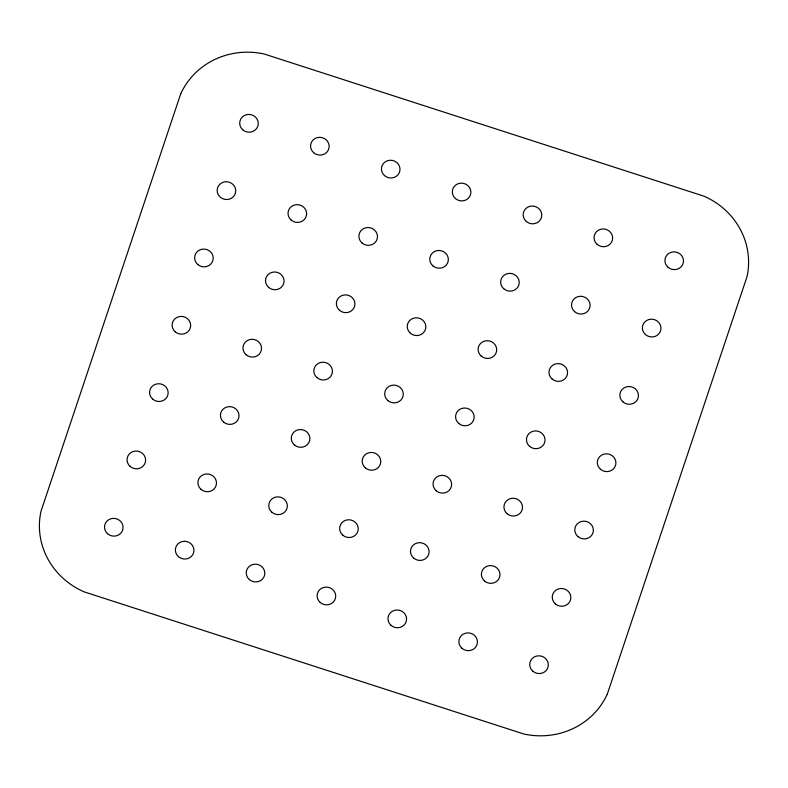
<?xml version="1.0" encoding="UTF-8"?>
<svg xmlns="http://www.w3.org/2000/svg" width="788" height="788" viewBox="0 0 788 788"><rect width="100%" height="100%" fill="white"/><g stroke="black" fill="none" stroke-linecap="round" stroke-linejoin="round"><path stroke-width="1.18" d="M180.777 93.634L40.976 511.353A74.397 70.841 12.1 0 0 84.139 591.857L523.853 734.012A74.397 70.841 12.1 0 0 607.184 694.346M607.223 694.356L747.024 276.637A74.397 70.831 12.1 0 0 703.861 196.143L264.147 53.988A74.397 70.831 12.1 0 0 180.816 93.654M107.601 533.762A9.308 8.865 12.1 0 0 122.889 529.24A9.308 8.865 12.1 0 0 110.881 518.76A9.308 8.865 12.1 0 0 107.601 533.762M178.472 556.673A9.318 8.865 12.1 0 0 193.759 552.152A9.318 8.865 12.1 0 0 181.752 541.661A9.318 8.865 12.1 0 0 178.472 556.673M249.343 579.574A9.318 8.865 12.1 0 0 264.63 575.053A9.318 8.865 12.1 0 0 252.623 564.563A9.318 8.865 12.1 0 0 249.343 579.574M320.214 602.485A9.318 8.865 12.1 0 0 335.511 597.954A9.318 8.865 12.1 0 0 323.504 587.474A9.318 8.865 12.1 0 0 320.214 602.485M391.084 625.386A9.318 8.865 12.1 0 0 406.381 620.865A9.318 8.865 12.1 0 0 394.374 610.375A9.318 8.865 12.1 0 0 391.084 625.386M461.965 648.288A9.308 8.865 12.1 0 0 477.252 643.766A9.308 8.865 12.1 0 0 465.245 633.286A9.308 8.865 12.1 0 0 461.965 648.288M532.826 671.199A9.318 8.865 12.1 0 0 548.123 666.678A9.318 8.865 12.1 0 0 536.116 656.187A9.318 8.865 12.1 0 0 532.826 671.199M130.138 466.437A9.308 8.865 12.1 0 0 145.416 461.916A9.308 8.865 12.1 0 0 133.418 451.435A9.308 8.865 12.1 0 0 130.138 466.437M200.999 489.348A9.318 8.865 12.1 0 0 216.296 484.827A9.318 8.865 12.1 0 0 204.289 474.337A9.318 8.865 12.1 0 0 200.999 489.348M271.87 512.249A9.318 8.865 12.1 0 0 287.167 507.728A9.318 8.865 12.1 0 0 275.15 497.248A9.318 8.865 12.1 0 0 271.87 512.249M342.75 535.16A9.318 8.865 12.1 0 0 358.038 530.639A9.318 8.865 12.1 0 0 346.031 520.149A9.318 8.865 12.1 0 0 342.75 535.16M413.621 558.062A9.318 8.865 12.1 0 0 428.908 553.54A9.318 8.865 12.1 0 0 416.901 543.05A9.318 8.865 12.1 0 0 413.621 558.062M484.492 580.963A9.308 8.865 12.1 0 0 499.779 576.442A9.308 8.865 12.1 0 0 487.782 565.961A9.308 8.865 12.1 0 0 484.492 580.963M555.363 603.874A9.318 8.865 12.1 0 0 570.66 599.353A9.318 8.865 12.1 0 0 558.643 588.863A9.318 8.865 12.1 0 0 555.363 603.874M152.665 399.122A9.308 8.865 12.1 0 0 167.952 394.601A9.308 8.865 12.1 0 0 155.945 384.12A9.308 8.865 12.1 0 0 152.665 399.122M223.536 422.023A9.318 8.865 12.1 0 0 238.823 417.502A9.318 8.865 12.1 0 0 226.816 407.022A9.318 8.865 12.1 0 0 223.536 422.023M294.397 444.934A9.318 8.865 12.1 0 0 309.694 440.413A9.318 8.865 12.1 0 0 297.687 429.923A9.318 8.865 12.1 0 0 294.397 444.934M365.277 467.836A9.318 8.865 12.1 0 0 380.574 463.314A9.318 8.865 12.1 0 0 368.557 452.824A9.318 8.865 12.1 0 0 365.277 467.836M436.148 490.737A9.318 8.865 12.1 0 0 451.445 486.216A9.318 8.865 12.1 0 0 439.428 475.735A9.318 8.865 12.1 0 0 436.148 490.737M507.029 513.648A9.308 8.865 12.1 0 0 522.316 509.127A9.308 8.865 12.1 0 0 510.309 498.646A9.308 8.865 12.1 0 0 507.029 513.648M577.89 536.549A9.318 8.865 12.1 0 0 593.187 532.028A9.318 8.865 12.1 0 0 581.18 521.548A9.318 8.865 12.1 0 0 577.89 536.549M175.202 331.787A9.308 8.865 12.1 0 0 190.479 327.276A9.308 8.865 12.1 0 0 178.482 316.796A9.308 8.865 12.1 0 0 175.202 331.787M246.063 354.699A9.318 8.865 12.1 0 0 261.36 350.177A9.318 8.865 12.1 0 0 249.353 339.687A9.318 8.865 12.1 0 0 246.063 354.699M316.934 377.6A9.318 8.865 12.1 0 0 332.231 373.079A9.318 8.865 12.1 0 0 320.214 362.598A9.318 8.865 12.1 0 0 316.934 377.6M387.814 400.511A9.318 8.865 12.1 0 0 403.101 395.99A9.318 8.865 12.1 0 0 391.094 385.499A9.318 8.865 12.1 0 0 387.814 400.511M458.685 423.412A9.318 8.865 12.1 0 0 473.972 418.891A9.318 8.865 12.1 0 0 461.965 408.401A9.318 8.865 12.1 0 0 458.685 423.412M529.556 446.313A9.308 8.865 12.1 0 0 544.843 441.792A9.308 8.865 12.1 0 0 532.846 431.312A9.308 8.865 12.1 0 0 529.556 446.313M600.426 469.224A9.318 8.865 12.1 0 0 615.724 464.703A9.318 8.865 12.1 0 0 603.707 454.213A9.318 8.865 12.1 0 0 600.426 469.224M197.729 264.472A9.308 8.865 12.1 0 0 213.016 259.951A9.308 8.865 12.1 0 0 201.009 249.471A9.308 8.865 12.1 0 0 197.729 264.472M268.6 287.374A9.318 8.865 12.1 0 0 283.887 282.853A9.318 8.865 12.1 0 0 271.88 272.372A9.318 8.865 12.1 0 0 268.6 287.374M339.47 310.275A9.318 8.865 12.1 0 0 354.758 305.754A9.318 8.865 12.1 0 0 342.75 295.273A9.318 8.865 12.1 0 0 339.47 310.275M410.341 333.186A9.318 8.865 12.1 0 0 425.638 328.665A9.318 8.865 12.1 0 0 413.621 318.175A9.318 8.865 12.1 0 0 410.341 333.186M481.212 356.087A9.318 8.865 12.1 0 0 496.509 351.566A9.318 8.865 12.1 0 0 484.502 341.086A9.318 8.865 12.1 0 0 481.212 356.087M552.092 378.989A9.308 8.865 12.1 0 0 567.38 374.467A9.308 8.865 12.1 0 0 555.373 363.987A9.308 8.865 12.1 0 0 552.092 378.989M622.953 401.9A9.318 8.865 12.1 0 0 638.25 397.379A9.318 8.865 12.1 0 0 626.243 386.888A9.318 8.865 12.1 0 0 622.953 401.9M235.445 193.06A9.308 8.865 12.1 0 0 229.269 182.225A9.318 8.875 12.1 0 0 217.449 188.204A9.318 8.875 12.1 0 0 224.55 199.305A9.308 8.865 12.1 0 0 235.445 193.06M291.127 220.049A9.318 8.865 12.1 0 0 306.424 215.528A9.318 8.865 12.1 0 0 294.416 205.038A9.318 8.865 12.1 0 0 291.127 220.049M361.997 242.95A9.318 8.865 12.1 0 0 377.294 238.429A9.318 8.865 12.1 0 0 365.287 227.939A9.318 8.865 12.1 0 0 361.997 242.95M432.878 265.861A9.318 8.865 12.1 0 0 448.165 261.33A9.318 8.865 12.1 0 0 436.158 250.85A9.318 8.865 12.1 0 0 432.878 265.861M503.749 288.763A9.318 8.865 12.1 0 0 519.036 284.241A9.318 8.865 12.1 0 0 507.029 273.751A9.318 8.865 12.1 0 0 503.749 288.763M574.619 311.664A9.308 8.865 12.1 0 0 589.907 307.143A9.308 8.865 12.1 0 0 577.909 296.662A9.308 8.865 12.1 0 0 574.619 311.664M645.49 334.575A9.318 8.865 12.1 0 0 660.787 330.054A9.318 8.865 12.1 0 0 648.78 319.564A9.318 8.865 12.1 0 0 645.49 334.575M242.793 129.813A9.308 8.865 12.1 0 0 258.08 125.292A9.308 8.865 12.1 0 0 246.073 114.812A9.308 8.865 12.1 0 0 242.793 129.813M313.663 152.724A9.318 8.865 12.1 0 0 328.96 148.203A9.318 8.865 12.1 0 0 316.943 137.713A9.318 8.865 12.1 0 0 313.663 152.724M384.534 175.626A9.318 8.865 12.1 0 0 399.821 171.104A9.318 8.865 12.1 0 0 387.814 160.624A9.318 8.865 12.1 0 0 384.534 175.626M455.405 198.537A9.318 8.865 12.1 0 0 470.702 194.015A9.318 8.865 12.1 0 0 458.695 183.525A9.318 8.865 12.1 0 0 455.405 198.537M526.276 221.438A9.318 8.865 12.1 0 0 541.573 216.917A9.318 8.865 12.1 0 0 529.566 206.426A9.318 8.865 12.1 0 0 526.276 221.438M597.156 244.339A9.308 8.865 12.1 0 0 612.443 239.818A9.308 8.865 12.1 0 0 600.436 229.338A9.308 8.865 12.1 0 0 597.156 244.339M668.027 267.25A9.318 8.865 12.1 0 0 683.314 262.729A9.318 8.865 12.1 0 0 671.307 252.239A9.318 8.865 12.1 0 0 668.027 267.25"/></g></svg>
